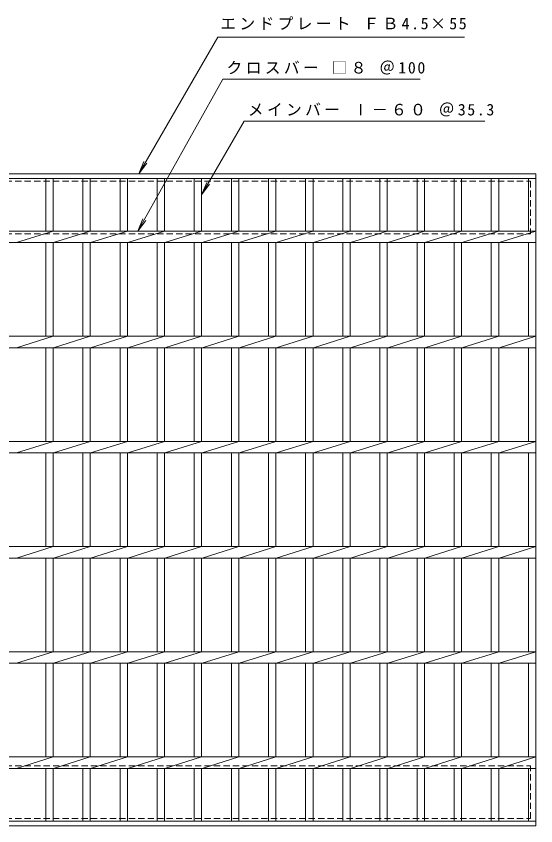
# Model space of a CAD drawing. Units: millimetres, scale not verified. Extents: x -837 to 850, y -684 to 646.
# Drawn here: x -334 to 160, y -124 to 646 of the extents above; entities that cross this region are included whole.
import ezdxf

# ---------------------------------------------------------------- set-up
doc = ezdxf.new("R2010")
doc.units = ezdxf.units.MM
doc.header["$LTSCALE"] = 5
doc.linetypes.add('DASHED1', pattern=[1.8, 1.2, -0.6])
for name, color, linetype, lineweight in [('1-1_1-1ﾚｲﾔ', 2, 'Continuous', 9), ('1-2_1-2ﾚｲﾔ', 3, 'Continuous', 9), ('1-4_1-4ﾚｲﾔ', 7, 'Continuous', 9)]:
    doc.layers.add(name, color=color, linetype=linetype, lineweight=lineweight)
doc.styles.add('ＭＳ ゴシック', font='')
doc.styles.get('ＭＳ ゴシック').set_extended_font_data('MS Gothic')

msp = doc.modelspace()

# ---------------------------------------------------------------- linework, layer by layer
at = {"layer": '1-1_1-1ﾚｲﾔ', "linetype": 'DASHED1'}
for p, q in [((-830.135, 489.059), (154.865, 489.059)), ((154.865, 489.059), (154.865, 439.059)), ((-830.135, 439.059), (154.865, 439.059)), ((-830.135, -66.941), (154.865, -66.941)), ((154.865, -116.941), (154.865, -66.941)), ((-830.135, -116.941), (154.865, -116.941))]:
    msp.add_line(p, q, dxfattribs=at)
at = {"layer": '1-2_1-2ﾚｲﾔ'}
for p, q in [((-835.135, 496.059), (159.865, 496.059)), ((159.865, 496.059), (159.865, -123.941)), ((-835.135, 491.559), (159.865, 491.559)), ((-306.035, 491.559), (-306.035, 441.559)), ((-299.034, 491.559), (-299.034, 441.559)), ((-270.734, 491.559), (-270.734, 441.559)), ((-263.734, 491.559), (-263.734, 441.559)), ((-235.434, 491.559), (-235.434, 441.559)), ((-228.434, 491.559), (-228.434, 441.559)), ((-200.134, 491.559), (-200.134, 441.559)), ((-193.134, 491.559), (-193.134, 441.559)), ((-164.834, 491.559), (-164.834, 441.559)), ((-157.834, 491.559), (-157.834, 441.559)), ((-129.534, 491.559), (-129.534, 441.559)), ((-122.534, 491.559), (-122.534, 441.559)), ((-94.234, 491.559), (-94.234, 441.559)), ((-87.234, 491.559), (-87.234, 441.559)), ((-58.934, 491.559), (-58.934, 441.559)), ((-51.934, 491.559), (-51.934, 441.559)), ((-23.633, 491.559), (-23.633, 441.559)), ((-16.633, 491.559), (-16.633, 441.559)), ((11.667, 491.559), (11.667, 441.559)), ((18.667, 491.559), (18.667, 441.559)), ((46.967, 491.559), (46.967, 441.559)), ((53.967, 491.559), (53.967, 441.559)), ((82.267, 491.559), (82.267, 441.559)), ((89.267, 491.559), (89.267, 441.559)), ((117.567, 491.559), (117.567, 441.559)), ((124.567, 491.559), (124.567, 441.559)), ((152.864, 491.559), (152.864, 441.559)), ((-835.135, 441.559), (159.865, 441.559)), ((-333.935, 430.56), (-299.035, 441.559)), ((-298.635, 430.56), (-263.735, 441.559)), ((-263.334, 430.56), (-228.435, 441.559)), ((-228.034, 430.56), (-193.134, 441.559)), ((-192.734, 430.56), (-157.834, 441.559)), ((-157.434, 430.56), (-122.534, 441.559)), ((-122.134, 430.56), (-87.234, 441.559)), ((-86.834, 430.56), (-51.934, 441.559)), ((-51.534, 430.56), (-16.634, 441.559)), ((-16.234, 430.56), (18.666, 441.559)), ((19.067, 430.56), (53.967, 441.559)), ((54.367, 430.56), (89.267, 441.559)), ((89.667, 430.56), (124.567, 441.559)), ((124.967, 430.56), (159.867, 441.559)), ((-835.135, 430.56), (159.865, 430.56)), ((-306.035, 430.56), (-306.035, 341.559)), ((-299.034, 430.56), (-299.034, 341.559)), ((-270.734, 430.56), (-270.734, 341.559)), ((-263.734, 430.56), (-263.734, 341.559)), ((-235.434, 430.56), (-235.434, 341.559)), ((-228.434, 430.56), (-228.434, 341.559)), ((-200.134, 430.56), (-200.134, 341.559)), ((-193.134, 430.56), (-193.134, 341.559)), ((-164.834, 430.56), (-164.834, 341.559)), ((-157.834, 430.56), (-157.834, 341.559)), ((-129.534, 430.56), (-129.534, 341.559)), ((-122.534, 430.56), (-122.534, 341.559)), ((-94.234, 430.56), (-94.234, 341.559)), ((-87.234, 430.56), (-87.234, 341.559)), ((-58.934, 430.56), (-58.934, 341.559)), ((-51.934, 430.56), (-51.934, 341.559)), ((-23.633, 430.56), (-23.633, 341.559)), ((-16.633, 430.56), (-16.633, 341.559)), ((11.667, 430.56), (11.667, 341.559)), ((18.667, 430.56), (18.667, 341.559)), ((46.967, 430.56), (46.967, 341.559)), ((53.967, 430.56), (53.967, 341.559)), ((82.267, 430.56), (82.267, 341.559)), ((89.267, 430.56), (89.267, 341.559)), ((117.567, 430.56), (117.567, 341.559)), ((124.567, 430.56), (124.567, 341.559)), ((152.864, 430.56), (152.864, 341.559)), ((-835.135, 341.559), (159.865, 341.559)), ((-333.935, 330.56), (-299.035, 341.559)), ((-298.635, 330.56), (-263.735, 341.559)), ((-263.334, 330.56), (-228.435, 341.559)), ((-228.034, 330.56), (-193.134, 341.559)), ((-192.734, 330.56), (-157.834, 341.559)), ((-157.434, 330.56), (-122.534, 341.559)), ((-122.134, 330.56), (-87.234, 341.559)), ((-86.834, 330.56), (-51.934, 341.559)), ((-51.534, 330.56), (-16.634, 341.559)), ((-16.234, 330.56), (18.666, 341.559)), ((19.067, 330.56), (53.967, 341.559)), ((54.367, 330.56), (89.267, 341.559)), ((89.667, 330.56), (124.567, 341.559)), ((124.967, 330.56), (159.867, 341.559)), ((-835.135, 330.559), (159.865, 330.559)), ((-306.035, 330.559), (-306.035, 241.558)), ((-299.034, 330.559), (-299.034, 241.558)), ((-270.734, 330.559), (-270.734, 241.558)), ((-263.734, 330.559), (-263.734, 241.558)), ((-235.434, 330.559), (-235.434, 241.558)), ((-228.434, 330.559), (-228.434, 241.558)), ((-200.134, 330.559), (-200.134, 241.558)), ((-193.134, 330.559), (-193.134, 241.558)), ((-164.834, 330.559), (-164.834, 241.558)), ((-157.834, 330.559), (-157.834, 241.558)), ((-129.534, 330.559), (-129.534, 241.558)), ((-122.534, 330.559), (-122.534, 241.558)), ((-94.234, 330.559), (-94.234, 241.558)), ((-87.234, 330.559), (-87.234, 241.558)), ((-58.934, 330.559), (-58.934, 241.558)), ((-51.934, 330.559), (-51.934, 241.558)), ((-23.633, 330.559), (-23.633, 241.558)), ((-16.633, 330.559), (-16.633, 241.558)), ((11.667, 330.559), (11.667, 241.558)), ((18.667, 330.559), (18.667, 241.558)), ((46.967, 330.559), (46.967, 241.558)), ((53.967, 330.559), (53.967, 241.558)), ((82.267, 330.559), (82.267, 241.558)), ((89.267, 330.559), (89.267, 241.558)), ((117.567, 330.559), (117.567, 241.558)), ((124.567, 330.559), (124.567, 241.558)), ((152.864, 330.559), (152.864, 241.558)), ((-835.135, 241.558), (159.865, 241.558)), ((-333.935, 230.559), (-299.035, 241.559)), ((-298.635, 230.559), (-263.735, 241.559)), ((-263.334, 230.559), (-228.435, 241.559)), ((-228.034, 230.559), (-193.134, 241.559)), ((-192.734, 230.559), (-157.834, 241.559)), ((-157.434, 230.559), (-122.534, 241.559)), ((-122.134, 230.559), (-87.234, 241.559)), ((-86.834, 230.559), (-51.934, 241.559)), ((-51.534, 230.559), (-16.634, 241.559)), ((-16.234, 230.559), (18.666, 241.559)), ((19.067, 230.559), (53.967, 241.559)), ((54.367, 230.559), (89.267, 241.559)), ((89.667, 230.559), (124.567, 241.559)), ((124.967, 230.559), (159.867, 241.559)), ((-835.135, 230.559), (159.865, 230.559)), ((-306.035, 230.559), (-306.035, 141.559)), ((-299.034, 230.559), (-299.034, 141.559)), ((-270.734, 230.559), (-270.734, 141.559)), ((-263.734, 230.559), (-263.734, 141.559)), ((-235.434, 230.559), (-235.434, 141.559)), ((-228.434, 230.559), (-228.434, 141.559)), ((-200.134, 230.559), (-200.134, 141.559)), ((-193.134, 230.559), (-193.134, 141.559)), ((-164.834, 230.559), (-164.834, 141.559)), ((-157.834, 230.559), (-157.834, 141.559)), ((-129.534, 230.559), (-129.534, 141.559)), ((-122.534, 230.559), (-122.534, 141.559)), ((-94.234, 230.559), (-94.234, 141.559)), ((-87.234, 230.559), (-87.234, 141.559)), ((-58.934, 230.559), (-58.934, 141.559)), ((-51.934, 230.559), (-51.934, 141.559)), ((-23.633, 230.559), (-23.633, 141.559)), ((-16.633, 230.559), (-16.633, 141.559)), ((11.667, 230.559), (11.667, 141.559)), ((18.667, 230.559), (18.667, 141.559)), ((46.967, 230.559), (46.967, 141.559)), ((53.967, 230.559), (53.967, 141.559)), ((82.267, 230.559), (82.267, 141.559)), ((89.267, 230.559), (89.267, 141.559)), ((117.567, 230.559), (117.567, 141.559)), ((124.567, 230.559), (124.567, 141.559)), ((152.864, 230.559), (152.864, 141.559)), ((-835.135, 141.559), (159.865, 141.559)), ((-333.935, 130.559), (-299.035, 141.559)), ((-298.635, 130.559), (-263.735, 141.559)), ((-263.334, 130.559), (-228.435, 141.559)), ((-228.034, 130.559), (-193.134, 141.559)), ((-192.734, 130.559), (-157.834, 141.559)), ((-157.434, 130.559), (-122.534, 141.559)), ((-122.134, 130.559), (-87.234, 141.559)), ((-86.834, 130.559), (-51.934, 141.559)), ((-51.534, 130.559), (-16.634, 141.559)), ((-16.234, 130.559), (18.666, 141.559)), ((19.067, 130.559), (53.967, 141.559)), ((54.367, 130.559), (89.267, 141.559)), ((89.667, 130.559), (124.567, 141.559)), ((124.967, 130.559), (159.867, 141.559)), ((-835.135, 130.559), (159.865, 130.559)), ((-306.035, 130.559), (-306.035, 41.559)), ((-299.034, 130.559), (-299.034, 41.559)), ((-270.734, 130.559), (-270.734, 41.559)), ((-263.734, 130.559), (-263.734, 41.559)), ((-235.434, 130.559), (-235.434, 41.559)), ((-228.434, 130.559), (-228.434, 41.559)), ((-200.134, 130.559), (-200.134, 41.559)), ((-193.134, 130.559), (-193.134, 41.559)), ((-164.834, 130.559), (-164.834, 41.559)), ((-157.834, 130.559), (-157.834, 41.559)), ((-129.534, 130.559), (-129.534, 41.559)), ((-122.534, 130.559), (-122.534, 41.559)), ((-94.234, 130.559), (-94.234, 41.559)), ((-87.234, 130.559), (-87.234, 41.559)), ((-58.934, 130.559), (-58.934, 41.559)), ((-51.934, 130.559), (-51.934, 41.559)), ((-23.633, 130.559), (-23.633, 41.559)), ((-16.633, 130.559), (-16.633, 41.559)), ((11.667, 130.559), (11.667, 41.559)), ((18.667, 130.559), (18.667, 41.559)), ((46.967, 130.559), (46.967, 41.559)), ((53.967, 130.559), (53.967, 41.559)), ((82.267, 130.559), (82.267, 41.559)), ((89.267, 130.559), (89.267, 41.559)), ((117.567, 130.559), (117.567, 41.559)), ((124.567, 130.559), (124.567, 41.559)), ((152.864, 130.559), (152.864, 41.559)), ((-835.135, 41.559), (159.865, 41.559)), ((-333.935, 30.559), (-299.035, 41.559)), ((-298.635, 30.559), (-263.735, 41.559)), ((-263.334, 30.559), (-228.435, 41.559)), ((-228.034, 30.559), (-193.134, 41.559)), ((-192.734, 30.559), (-157.834, 41.559)), ((-157.434, 30.559), (-122.534, 41.559)), ((-122.134, 30.559), (-87.234, 41.559)), ((-86.834, 30.559), (-51.934, 41.559)), ((-51.534, 30.559), (-16.634, 41.559)), ((-16.234, 30.559), (18.666, 41.559)), ((19.067, 30.559), (53.967, 41.559)), ((54.367, 30.559), (89.267, 41.559)), ((89.667, 30.559), (124.567, 41.559)), ((124.967, 30.559), (159.867, 41.559)), ((-835.135, 30.559), (159.865, 30.559)), ((-306.035, 30.559), (-306.035, -58.441)), ((-299.034, 30.559), (-299.034, -58.441)), ((-270.734, 30.559), (-270.734, -58.441)), ((-263.734, 30.559), (-263.734, -58.441)), ((-235.434, 30.559), (-235.434, -58.441)), ((-228.434, 30.559), (-228.434, -58.441)), ((-200.134, 30.559), (-200.134, -58.441)), ((-193.134, 30.559), (-193.134, -58.441)), ((-164.834, 30.559), (-164.834, -58.441)), ((-157.834, 30.559), (-157.834, -58.441)), ((-129.534, 30.559), (-129.534, -58.441)), ((-122.534, 30.559), (-122.534, -58.441)), ((-94.234, 30.559), (-94.234, -58.441)), ((-87.234, 30.559), (-87.234, -58.441)), ((-58.934, 30.559), (-58.934, -58.441)), ((-51.934, 30.559), (-51.934, -58.441)), ((-23.633, 30.559), (-23.633, -58.441)), ((-16.633, 30.559), (-16.633, -58.441)), ((11.667, 30.559), (11.667, -58.441)), ((18.667, 30.559), (18.667, -58.441)), ((46.967, 30.559), (46.967, -58.441)), ((53.967, 30.559), (53.967, -58.441)), ((82.267, 30.559), (82.267, -58.441)), ((89.267, 30.559), (89.267, -58.441)), ((117.567, 30.559), (117.567, -58.441)), ((124.567, 30.559), (124.567, -58.441)), ((152.864, 30.559), (152.864, -58.441)), ((-835.135, -58.441), (159.865, -58.441)), ((-333.935, -69.441), (-299.035, -58.441)), ((-298.635, -69.441), (-263.735, -58.441)), ((-263.334, -69.441), (-228.435, -58.441)), ((-228.034, -69.441), (-193.134, -58.441)), ((-192.734, -69.441), (-157.834, -58.441)), ((-157.434, -69.441), (-122.534, -58.441)), ((-122.134, -69.441), (-87.234, -58.441)), ((-86.834, -69.441), (-51.934, -58.441)), ((-51.534, -69.441), (-16.634, -58.441)), ((-16.234, -69.441), (18.666, -58.441)), ((19.067, -69.441), (53.967, -58.441)), ((54.367, -69.441), (89.267, -58.441)), ((89.667, -69.441), (124.567, -58.441)), ((124.967, -69.441), (159.867, -58.441)), ((-835.135, -69.441), (159.865, -69.441)), ((-306.035, -69.441), (-306.035, -119.441)), ((-299.034, -69.441), (-299.034, -119.441)), ((-270.734, -69.441), (-270.734, -119.441)), ((-263.734, -69.441), (-263.734, -119.441)), ((-235.434, -69.441), (-235.434, -119.441)), ((-228.434, -69.441), (-228.434, -119.441)), ((-200.134, -69.441), (-200.134, -119.441)), ((-193.134, -69.441), (-193.134, -119.441)), ((-164.834, -69.441), (-164.834, -119.441)), ((-157.834, -69.441), (-157.834, -119.441)), ((-129.534, -69.441), (-129.534, -119.441)), ((-122.534, -69.441), (-122.534, -119.441)), ((-94.234, -69.441), (-94.234, -119.441)), ((-87.234, -69.441), (-87.234, -119.441)), ((-58.934, -69.441), (-58.934, -119.441)), ((-51.934, -69.441), (-51.934, -119.441)), ((-23.633, -69.441), (-23.633, -119.441)), ((-16.633, -69.441), (-16.633, -119.441)), ((11.667, -69.441), (11.667, -119.441)), ((18.667, -69.441), (18.667, -119.441)), ((46.967, -69.441), (46.967, -119.441)), ((53.967, -69.441), (53.967, -119.441)), ((82.267, -69.441), (82.267, -119.441)), ((89.267, -69.441), (89.267, -119.441)), ((117.567, -69.441), (117.567, -119.441)), ((124.567, -69.441), (124.567, -119.441)), ((152.864, -69.441), (152.864, -119.441)), ((159.865, -119.441), (-835.135, -119.441)), ((159.865, -123.941), (-835.135, -123.941))]:
    msp.add_line(p, q, dxfattribs=at)
at = {"layer": '1-4_1-4ﾚｲﾔ'}
for p, q in [((-218.355, 441.559), (-137.815, 586.059)), ((-137.815, 586.059), (50.076, 586.059)), ((-157.834, 476.111), (-117.45, 546.059)), ((-117.45, 546.059), (111.484, 546.059)), ((-217.601, 496.059), (-212.818, 507.607)), ((-217.601, 496.059), (-209.992, 505.976)), ((-157.834, 476.111), (-153.05, 487.66)), ((-157.834, 476.111), (-150.224, 486.028)), ((-218.355, 441.559), (-213.747, 453.179)), ((-218.355, 441.559), (-210.897, 451.59))]:
    msp.add_line(p, q, dxfattribs=at)
msp.add_lwpolyline([(-217.601, 496.059), (-142.546, 626.059), (92.013, 626.059)], dxfattribs=at)

# ---------------------------------------------------------------- texts
at = {"layer": '1-4_1-4ﾚｲﾔ', "char_height": 11, "attachment_point": 7, "style": 'ＭＳ ゴシック'}
for s, insert in [('\\T1.21;エンドプレート\\~ＦＢ4.5×55', (-140.136, 632.737)), ('\\T1.21;クロスバー\\~□８\\~＠100', (-134.145, 590.334)), ('\\T1.21;メインバー\\~Ⅰ－６０\\~＠35.3', (-113.926, 550.48))]:
    msp.add_mtext(s, dxfattribs=dict(at, insert=insert))

doc.saveas('drawing.dxf')
